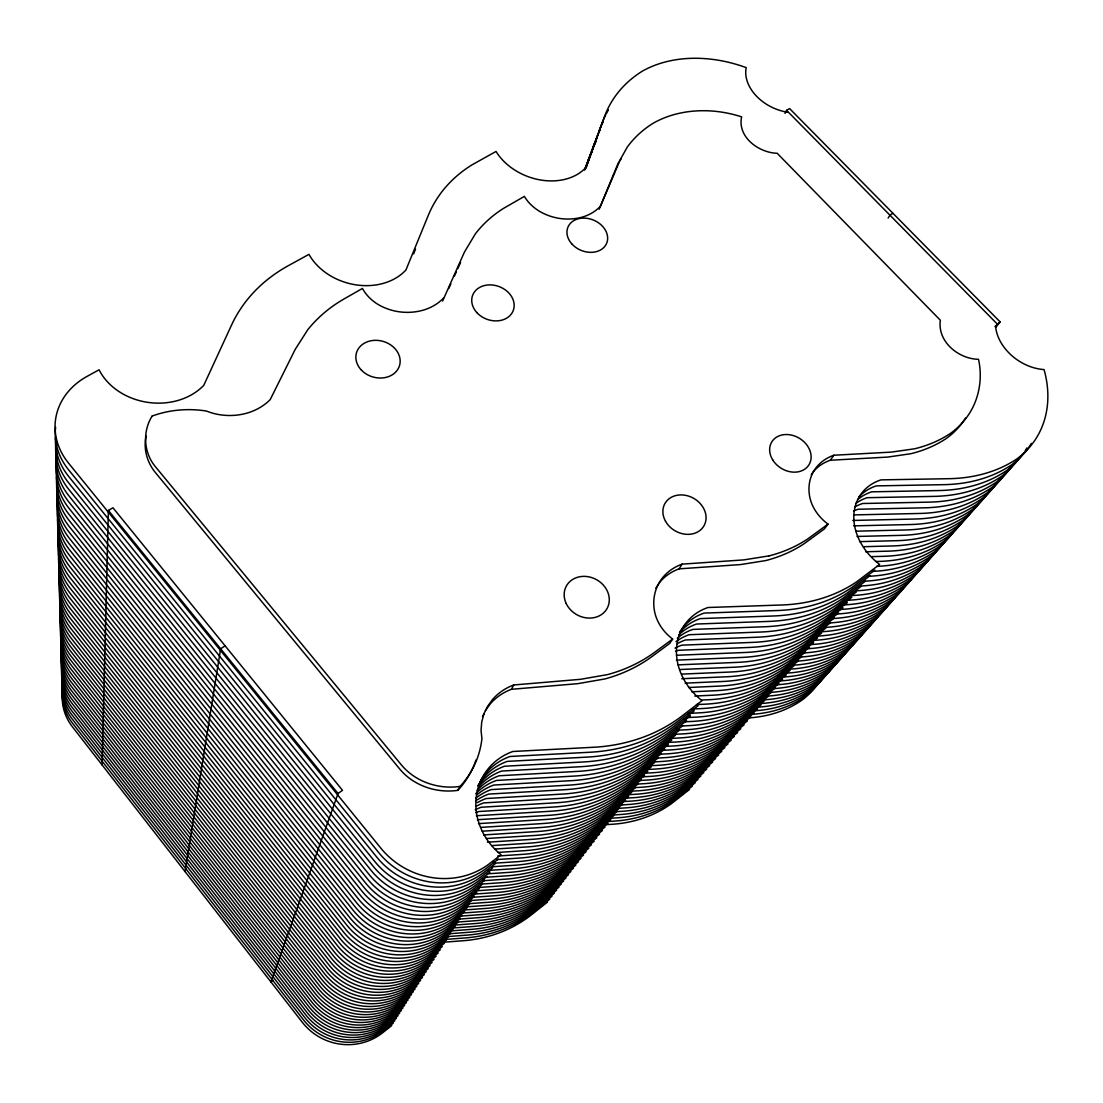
<?xml version="1.0" encoding="UTF-8"?>
<svg xmlns="http://www.w3.org/2000/svg" width="1103" height="1103" viewBox="0 0 1103 1103"><rect width="100%" height="100%" fill="white"/><g stroke="black" fill="none" stroke-linecap="round" stroke-linejoin="round"><path stroke-width="1.5" d="M102.11 764.958L108.384 510.441L112.933 507.766L342.509 790.327L338.042 793.512L270.897 981.877L273.13 980.209M185.097 871.618L220.628 648.785L225.136 645.862M146.147 436.043C143.211 448.797 147.113 462.474 155.344 472.484L399.727 769.025C413.597 785.791 436.54 793.457 457.842 790.341A98.153 89.991 20.1 0 0 474.414 764.214M483.927 713.917L481.735 721.955L481.046 730.255L481.914 738.555A98.691 90.377 20.2 0 1 459.965 786.48M442.62 301.009L464.473 251.994L475.31 233.933A153.469 122.364 23.9 0 1 503.478 208.412L524.38 196.375A39.225 30.236 21.3 0 0 539.312 211.183C552.341 218.959 568.569 221.22 583.156 216.85A51.731 39.763 21.3 0 0 600.335 206.275L617.942 163.713L627.29 147.057A146.354 111.196 26.6 0 1 652.507 123.646A116.587 88.378 25.8 0 1 672.43 115.057C694.959 108.452 719.377 109.638 741.602 116.863C737.245 137.103 758.809 152.779 777.188 153.276L940.349 320.242C937.192 341.53 958.521 359.04 978.513 359.302C983.076 379.763 978.664 402.181 965.635 418.768A119.979 92.445 31.2 0 1 950.193 433.576A149.388 114.809 30.4 0 1 914.608 448.783L891.334 452.12L833.854 455.236A54.957 44.037 34.3 0 0 816.634 466.996C807.548 478.013 806.762 494.075 813.09 506.608A41.556 33.366 34 0 0 828.036 524.104L824.424 528.875L804.294 543.6A155.744 126.431 28.7 0 1 765.62 560.6L740.623 564.571L679.103 568.858A57.37 48.753 33.6 0 0 660.145 581.846L655.83 588.051M584.687 170.096L590.408 154.213A148.491 112.754 25.9 0 1 595.937 141.97M585.514 168.373L595.882 139.612A150.091 113.361 25.9 0 1 600.184 129.685M585.845 168.07L601.466 124.68A151.731 113.981 25.9 0 1 605.795 114.698M599.163 209.239L600.335 206.275M413.597 253.883L415.514 249.209M599.935 207.488L619.004 162.61M448.728 288.572L450.824 283.967M454.312 276.301L456.408 271.71M457.8 268.636L460.585 262.5M482.521 716.633L487.567 706.347L492.545 699.495A60.679 54.654 31.3 0 1 513.695 684.977L580.468 679.324L607.67 674.581A164.526 140.632 25.3 0 0 655.54 651.652L672.637 639.037A43.61 37.075 33 0 1 657.402 620.258C651.018 606.264 653.045 588.961 663.055 577.172A57.659 48.918 33.5 0 1 682.095 564.143L743.905 559.883L768.998 555.884M785.019 113.416L786.563 110.341L789.583 108.563L1000.076 321.855L995.885 327.274M152.104 416.148C142.246 431.7 143.68 453.085 155.716 467.079L401.451 764.986C415.417 781.82 438.47 789.541 459.896 786.425L457.842 790.341M485.43 710.608L490.366 703.783A60.348 54.433 31.3 0 1 511.434 689.306L513.695 684.977M619.693 161.19L621.334 158.446M888.122 218.104L889.942 215.182L892.906 213.265M679.103 568.858L682.095 564.143M811.243 474.8L813.132 471.974A54.695 43.899 34.3 0 1 830.283 460.241L833.854 455.236M672.637 639.037L669.631 643.476L652.631 656.078A163.685 140.15 25.3 0 1 604.954 678.924L577.875 683.653L511.434 689.306M965.566 418.092L961.568 423.8A119.427 92.211 31.2 0 1 946.167 438.567A148.698 114.533 30.4 0 1 910.706 453.747L887.529 457.097L830.283 460.241M995.071 326.64L1000.076 321.855M391.717 1025.583L382.906 1032.573A57.094 56.06 33.7 0 1 302.319 1022.288L72.371 726.739A55.674 50.242 -0.4 0 1 62.347 695.441M402.967 1007.99L393.868 1015.187A59.162 57.783 31.8 0 1 310.384 1004.406L71.971 699.274A57.604 51.62 0.6 0 1 62.154 662.007M401.313 1010.582L392.254 1017.752A58.859 57.535 32.1 0 1 309.198 1007.039L72.026 703.314A57.315 51.414 0.5 0 1 62.264 666.198M561.289 884.11L545.406 896.67A136.524 126.266 28.5 0 1 475.131 923.556L453.099 925.196M399.672 1013.147L390.655 1020.289A58.556 57.287 32.3 0 1 308.027 1009.645L72.095 707.326A57.039 51.221 0.3 0 1 62.126 672.017M558.945 887.17L543.117 899.69A135.862 125.783 28.6 0 1 473.159 926.479L451.237 928.119M398.045 1015.684L389.069 1022.798A58.252 57.039 32.5 0 1 306.855 1012.223L72.15 711.283A56.763 51.014 0.2 0 1 62.237 676.125M556.615 890.204L540.856 902.681A135.2 125.315 28.6 0 1 471.215 929.374L451.086 930.891M396.432 1018.193L387.511 1025.28A57.963 56.791 32.8 0 1 305.71 1014.774L72.205 715.199A56.487 50.821 0 0 1 62.03 683.515M554.299 893.209L538.622 905.646A134.552 124.832 28.6 0 1 469.285 932.242L448.687 933.814M394.846 1020.689L385.953 1027.734A57.659 56.543 33.1 0 1 304.566 1017.311L72.26 719.087A56.212 50.628 -0.1 0 1 62.14 687.527M552.024 896.188L536.403 908.569A133.904 124.363 28.7 0 1 467.382 935.082L446.88 936.654M393.275 1023.143L384.423 1030.161A57.37 56.294 33.4 0 1 303.435 1019.806L72.315 722.934A55.95 50.435 -0.3 0 1 62.237 691.498M549.763 899.138L534.197 911.478A133.27 123.908 28.7 0 1 465.494 937.908L445.088 939.466M547.515 902.047L532.032 914.346A132.636 123.439 28.7 0 1 463.632 940.694L443.323 942.252M415.086 989.06L405.67 996.492A61.396 59.617 30.6 0 1 319.07 985.158L71.543 669.811A59.672 53.068 1.6 0 1 61.023 633.867M413.294 991.859L403.932 999.249A61.065 59.341 30.8 0 1 317.788 987.998L71.598 674.154A59.369 52.861 1.5 0 1 61.148 638.347M578.427 861.76L562.047 874.679A141.377 129.713 28.3 0 1 489.456 902.199L468.968 903.674M411.529 994.616L402.209 1001.979A60.734 59.079 30.9 0 1 316.52 990.811L71.667 678.455A59.066 52.654 1.3 0 1 61.023 645.558M575.904 865.055L559.593 877.919A140.66 129.216 28.3 0 1 487.347 905.342L465.259 906.942M409.778 997.346L400.513 1004.681A60.417 58.817 31.1 0 1 315.265 993.582L71.723 682.702A58.776 52.448 1.2 0 1 61.148 649.957M573.408 868.309L557.167 881.118A139.957 128.706 28.4 0 1 485.251 908.458L463.274 910.058M408.055 1000.049L398.817 1007.342A60.1 58.556 31.3 0 1 314.024 996.34L71.792 686.907A58.473 52.241 1 0 1 61.258 654.3M570.927 871.535L554.768 884.303A139.254 128.21 28.4 0 1 483.183 911.533L461.316 913.146M406.345 1002.724L397.149 1009.99A59.783 58.294 31.5 0 1 312.797 999.056L71.847 691.071A58.183 52.034 0.9 0 1 61.933 653.486M568.486 874.72L552.396 887.432A138.564 127.727 28.4 0 1 481.142 914.594L459.386 916.193M404.649 1005.371L395.508 1012.609A59.465 58.045 31.6 0 1 311.584 1001.745L71.916 695.193A57.894 51.827 0.8 0 1 62.361 656.092M566.06 877.878L550.039 890.548A137.875 127.231 28.5 0 1 479.116 917.599L458.586 919.13M563.661 881.007L547.708 893.623A137.199 126.748 28.5 0 1 477.116 920.591L456.683 922.108M426.227 971.66L416.534 979.285A63.45 61.272 29.9 0 1 327.053 967.455L71.144 642.801A61.575 54.378 2.4 0 1 60.058 608.759M424.31 974.638L414.673 982.235A63.092 60.982 30 0 1 325.688 970.488L71.212 647.42A61.244 54.157 2.3 0 1 60.182 613.53M594.117 841.299L577.31 854.522A145.817 132.815 28.1 0 1 502.596 882.607L480.301 884.165M422.421 977.589L412.825 985.144A62.747 60.706 30.1 0 1 324.337 973.494L71.281 651.997A60.927 53.937 2.1 0 1 61.23 611.214M588.781 848.262L572.112 861.374A144.3 131.767 28.2 0 1 498.129 889.28L476.055 890.838M418.713 983.393L409.213 990.88A62.071 60.155 30.4 0 1 321.676 979.395L71.405 661A60.293 53.495 1.9 0 1 61.203 621.94M586.148 851.695L569.562 864.752A143.555 131.243 28.2 0 1 495.923 892.561L472.277 894.243M416.893 986.247L407.434 993.693A61.727 59.879 30.5 0 1 320.366 982.29L71.474 665.426A59.989 53.289 1.7 0 1 61.092 627.924M583.542 855.087L567.025 868.102A142.825 130.733 28.2 0 1 493.744 895.801L471.905 897.359M580.978 858.437L564.529 871.398A142.094 130.223 28.3 0 1 491.593 899.014L470.995 900.503M436.099 956.246L426.144 964.036A65.27 62.719 29.4 0 1 334.14 951.751L70.785 618.907A63.257 55.508 3.1 0 1 60.086 578.303M610.841 819.501L593.566 833.027A150.546 136.041 28 0 1 516.631 861.719L493.055 863.291M434.072 959.403L424.186 967.152A64.898 62.416 29.5 0 1 332.692 954.964L70.868 623.788A62.912 55.274 2.9 0 1 59.976 584.811M607.974 823.224L590.781 836.708A149.732 135.49 28 0 1 514.232 865.29L491.91 866.793M432.073 962.519L422.228 970.24A64.525 62.126 29.6 0 1 331.258 958.135L70.937 628.613A62.568 55.053 2.8 0 1 59.92 591.249M605.147 826.919L588.037 840.348A148.933 134.952 28 0 1 511.847 868.833L487.94 870.46M430.101 965.594L420.312 973.287A64.167 61.837 29.7 0 1 329.838 961.278L71.006 633.398A62.237 54.819 2.7 0 1 60.045 596.185M599.577 834.185L582.618 847.504A147.361 133.877 28.1 0 1 507.173 875.796L485.21 877.312M596.833 837.77L579.944 851.033A146.575 133.339 28.1 0 1 504.871 879.229L483.031 880.732M689.54 789.458L670.969 804.004A127.079 112.616 32.5 0 1 612.027 824.286L603.644 824.81M448.714 936.516L438.456 944.54A67.6 64.539 28.9 0 1 343.212 931.649L70.344 588.437A65.394 56.915 3.8 0 1 58.831 549.708M446.55 939.908L436.347 947.877A67.2 64.236 29 0 1 341.654 935.096L70.413 593.662A65.036 56.667 3.7 0 1 58.969 555.112M625.635 800.199L607.96 814A154.723 138.84 27.8 0 1 529.054 843.202L491.91 845.601M444.412 943.244L434.251 951.186A66.8 63.919 29 0 1 340.11 938.515L70.495 598.832A64.663 56.432 3.6 0 1 58.845 563.399M442.289 946.553L432.197 954.453A66.414 63.616 29.1 0 1 338.593 941.879L70.564 603.934A64.305 56.198 3.4 0 1 58.997 568.665M619.624 808.044L602.114 821.749A153.014 137.71 27.9 0 1 523.994 850.73L498.335 852.412M613.737 815.724L596.378 829.304A151.359 136.593 27.9 0 1 519.058 858.093L497.053 859.554M709.656 765.634L690.588 780.524A131.257 115.277 32.2 0 1 629.91 801.192L623.181 801.591M706.706 769.136L687.707 783.971A130.65 114.891 32.2 0 1 627.276 804.583L620.589 804.997M703.769 772.61L684.853 787.39A130.044 114.505 32.3 0 1 624.684 807.947L617.818 808.361M700.874 776.043L682.026 790.782A129.437 114.133 32.3 0 1 622.106 811.284L615.267 811.698M697.992 779.449L679.227 794.132A128.844 113.747 32.4 0 1 619.541 814.579L612.744 814.993M695.152 782.813L676.442 797.455A128.251 113.361 32.4 0 1 617.018 817.847L610.249 818.261M692.326 786.149L673.699 800.75A127.658 112.989 32.5 0 1 614.509 821.087L607.781 821.501M459.951 918.964L449.404 927.182A69.668 66.139 28.5 0 1 351.278 913.753L69.944 561.399A67.297 58.128 4.4 0 1 57.825 524.835M457.648 922.563L447.156 930.739A69.241 65.822 28.6 0 1 349.623 917.42L70.027 566.942A66.911 57.88 4.3 0 1 57.976 530.529M455.374 926.12L444.95 934.241A68.827 65.491 28.7 0 1 347.996 921.046L70.109 572.402A66.525 57.646 4.2 0 1 58.845 530.143M638.086 783.971L620.079 797.993A158.239 141.156 27.8 0 1 539.519 827.608L482.204 831.193M453.126 929.622L442.758 937.715A68.414 65.174 28.7 0 1 346.383 924.631L70.192 577.82A66.152 57.397 4.1 0 1 58.997 535.741M634.928 788.093L616.991 802.074A157.343 140.577 27.8 0 1 536.858 831.565L483.652 834.93M450.906 933.097L440.593 941.149A68 64.856 28.8 0 1 344.784 928.161L70.261 583.156A65.766 57.149 3.9 0 1 58.886 542.759M631.798 792.175L613.957 806.1A156.461 139.984 27.8 0 1 534.224 835.495L486.437 838.528M628.696 796.214L610.938 810.071A155.578 139.419 27.8 0 1 531.632 839.369L487.498 842.196M731.165 740.182L711.573 755.417A135.724 118.062 31.9 0 1 649.047 776.471L642.291 776.857M728.008 743.918L708.498 759.098A135.076 117.649 31.9 0 1 646.234 780.111L637.837 780.593M724.864 747.627L705.437 762.766A134.414 117.249 32 0 1 643.449 783.709L636.569 784.109M721.762 751.308L702.404 766.378A133.78 116.849 32 0 1 640.678 787.28L633.839 787.68M718.701 754.935L699.412 769.963A133.132 116.463 32.1 0 1 637.948 790.81L631.137 791.209M715.654 758.533L696.448 773.52A132.512 116.063 32.1 0 1 635.245 794.298L628.462 794.698M712.648 762.104L693.511 777.036A131.877 115.677 32.2 0 1 632.57 797.759L624.119 798.269M469.451 904.129L458.669 912.498A71.419 67.476 28.3 0 1 358.117 898.628L69.613 538.609A68.91 59.148 4.9 0 1 57.701 496.695M462.281 915.325L451.678 923.569A70.096 66.47 28.5 0 1 352.96 910.044L69.861 555.802A67.697 58.39 4.5 0 1 57.673 519.058M750.812 716.922L730.751 732.461A139.805 120.53 31.7 0 1 666.543 753.873L659.787 754.231M747.448 720.893L727.484 736.39A139.102 120.103 31.7 0 1 663.551 757.733L655.154 758.188M744.125 724.823L724.23 740.265A138.413 119.689 31.7 0 1 660.587 761.553L651.997 762.035M740.844 728.725L721.017 744.111A137.737 119.276 31.8 0 1 657.664 765.344L649.102 765.813M737.576 732.585L717.846 747.917A137.062 118.876 31.8 0 1 654.755 769.094L646.248 769.563M734.364 736.404L714.689 751.681A136.386 118.462 31.9 0 1 651.887 772.803L643.407 773.286M482.011 884.496L470.926 893.072A73.736 69.213 28.1 0 1 367.161 878.581L69.172 508.511A71.019 60.444 5.5 0 1 56.68 467.176M479.433 888.535L468.403 897.056A73.253 68.869 28.1 0 1 365.3 882.69L69.255 514.674A70.592 60.182 5.3 0 1 56.556 476.703M671.879 739.934L652.962 754.549A167.766 147.25 27.5 0 1 567.976 785.198L491.207 789.596A61.506 56.901 35.9 0 0 475.558 798.379M768.115 696.434L747.655 712.248A143.39 122.64 31.5 0 1 681.985 733.936L675.243 734.281M764.586 700.612L744.208 716.371A142.659 122.212 31.5 0 1 678.828 738.004L670.445 738.445M761.084 704.748L740.789 720.452A141.942 121.785 31.6 0 1 675.712 742.029L667.136 742.484M757.623 708.843L737.411 724.506A141.225 121.371 31.6 0 1 672.623 746.014L664.089 746.469M754.204 712.91L734.06 728.504A140.508 120.944 31.6 0 1 669.562 749.971L662.779 750.33M492.669 867.854L481.322 876.595A75.693 70.675 27.9 0 1 374.827 861.567L68.8 483.045A72.812 61.52 5.9 0 1 55.619 445.764M487.264 876.292L476.055 884.937A74.701 69.944 28 0 1 370.939 870.184L68.979 495.936A71.916 60.982 5.7 0 1 56.556 452.616M682.826 725.65L663.634 740.458A170.855 149.153 27.5 0 1 577.214 771.424L499.066 775.767A62.706 57.77 35.5 0 0 477.13 790.313M675.477 735.232L656.478 749.902A168.773 147.885 27.5 0 1 571.023 780.676L493.799 785.046A61.892 57.191 35.8 0 0 476.799 794.918M786.342 674.857L765.454 690.933A147.182 124.832 31.3 0 1 698.254 712.91L688.148 713.407M782.62 679.255L761.828 695.29A146.409 124.391 31.3 0 1 694.931 717.212L686.328 717.626M778.939 683.626L758.23 699.592A145.637 123.95 31.4 0 1 691.636 721.459L684.798 721.789M775.285 687.941L754.659 703.852A144.879 123.508 31.4 0 1 688.382 725.664L681.571 725.995M771.686 692.201L751.143 708.071A144.135 123.081 31.4 0 1 685.17 729.814L678.386 730.158M498.211 859.182L486.726 868.02A76.714 71.419 27.8 0 1 378.825 852.716L68.607 469.823A73.749 62.071 6.1 0 1 55.633 427.275M698.075 705.755L678.483 720.81A175.143 151.773 27.4 0 1 590.105 752.232L510.027 756.479A64.374 58.969 35.1 0 0 479.777 782.248M801.633 656.74L780.414 673.051A150.353 126.611 31.2 0 1 711.918 695.248L694.738 696.048M797.745 661.345L776.609 677.587A149.539 126.156 31.2 0 1 708.443 699.743L701.618 700.06M793.912 665.895L772.858 682.095A148.74 125.714 31.2 0 1 705.01 704.183L696.503 704.583M790.106 670.39L769.136 686.535A147.954 125.273 31.3 0 1 701.618 708.567L691.457 709.05M825.871 628.048L804.101 644.703A155.371 129.368 31 0 1 733.605 667.246L679.655 669.535M821.721 632.957L800.047 649.557A154.517 128.899 31 0 1 729.896 672.044L681.751 674.112M813.559 642.635L792.051 659.111A152.821 127.976 31.1 0 1 722.575 681.489L685.156 683.143M809.533 647.392L788.135 663.813A151.993 127.521 31.1 0 1 718.991 686.121L688.52 687.5M838.611 612.965L816.565 629.785A158.019 130.774 30.9 0 1 745.021 652.493L676.497 655.279M830.076 623.071L808.209 639.781A156.24 129.823 30.9 0 1 737.369 662.379L678.042 664.861M860.85 586.631L838.321 603.755A162.624 133.16 30.7 0 1 764.958 626.738L692.781 629.413A59.59 51.179 36.2 0 0 677.325 638.21M856.3 592.021L833.868 609.077A161.672 132.677 30.7 0 1 760.877 632.019L689.085 634.721A59.231 50.972 36.3 0 0 676.001 641.656M874.831 570.072L851.999 587.375A165.519 134.621 30.6 0 1 777.518 610.524L704.114 613.089A60.72 51.855 36 0 0 679.738 632.033M870.115 575.656L847.38 592.904A164.54 134.139 30.6 0 1 773.286 615.998L700.281 618.604A60.334 51.634 36.1 0 0 679.503 632.708M865.455 581.184L842.816 598.364A163.575 133.642 30.7 0 1 769.094 621.403L696.503 624.036A59.962 51.4 36.1 0 0 678.814 634.859M828.036 524.104L807.823 538.871A156.488 126.804 28.7 0 1 769.012 555.898M478.164 887.515L500.348 885.971A145.058 132.291 28.2 0 0 574.691 857.969L591.429 844.801A50.297 45.237 38.8 0 1 589.209 842.926M487.416 873.838L509.503 872.335A148.133 134.414 28 0 0 585.307 843.947L602.348 830.573A51.372 45.954 38.4 0 1 600.06 828.656M494.613 849.062L526.517 846.98A153.868 138.275 27.9 0 0 605.023 817.902L622.616 804.142A53.344 47.264 37.8 0 1 620.244 802.157M497.687 856.011L521.512 854.439A152.186 137.144 27.9 0 0 599.232 825.54L616.66 811.905A52.765 46.891 37.9 0 1 614.316 809.947M478.454 823.624L544.937 819.529A160.045 142.342 27.7 0 0 626.352 789.72L644.538 775.574A55.495 48.656 37.1 0 1 642.056 773.506M481.184 827.374L542.221 823.583A159.135 141.749 27.7 0 0 623.195 793.884L641.298 779.793A55.178 48.449 37.2 0 1 638.83 777.753M476.358 815.751L550.494 811.256A161.907 143.542 27.7 0 0 632.764 781.241L651.128 766.971A56.129 49.056 37 0 1 648.619 764.889M477.406 819.708L547.695 815.42A160.983 142.935 27.7 0 0 629.537 785.501L647.806 771.3A55.812 48.849 37.1 0 1 645.324 769.232M691.871 691.788L715.433 690.712A151.166 127.066 31.1 0 0 784.247 668.459L805.562 652.094A52.475 43.389 37 0 1 803.205 650.177M681.751 678.731L726.215 676.787A153.662 128.431 31 0 0 796.021 654.355L817.613 637.824A53.344 43.858 36.8 0 1 815.2 635.879M676.415 660.132L741.175 657.471A157.122 130.292 30.9 0 0 812.36 634.818L834.323 618.052A54.543 44.478 36.6 0 1 831.855 616.067M871.673 556.643L883.668 556.312A146.327 115.498 32.4 0 0 947.711 536.706A116.463 92.128 33.4 0 0 963.002 521.319M875.961 561.496L879.381 561.399A145.568 115.153 32.5 0 0 943.134 541.835A115.856 91.839 33.4 0 0 959.279 525.262M863.732 546.702L892.396 545.944A147.885 116.201 32.4 0 0 956.99 526.283A117.704 92.693 33.3 0 0 975.024 506.98M865.607 551.762L888.012 551.155A147.099 115.856 32.4 0 0 952.33 531.522A117.083 92.404 33.3 0 0 968.572 514.839M857.045 536.458L901.303 535.355A149.47 116.904 32.3 0 0 966.476 515.625A118.972 93.259 33.2 0 0 982.897 498.79M859.568 541.642L896.822 540.677A148.671 116.56 32.3 0 0 961.706 520.974A118.338 92.969 33.2 0 0 978.071 504.195M852.771 520.451L915.049 519.017A151.911 117.966 32.2 0 0 981.105 499.204A120.93 94.113 33.1 0 0 999.428 479.598M853.694 525.869L910.416 524.532A151.083 117.607 32.2 0 0 976.183 504.733A120.268 93.824 33.1 0 0 992.7 487.788M856.231 531.177L905.839 529.964A150.27 117.263 32.3 0 0 971.302 510.206A119.62 93.548 33.2 0 0 989.501 490.738M853.75 514.908L919.737 513.46A152.738 118.324 32.2 0 0 986.096 493.606A121.592 94.403 33 0 0 1002.724 476.565M786.563 110.341L997.167 323.924M108.384 510.441L338.042 793.512M475.931 760.05A98.153 89.991 20.1 0 1 474.952 762.835M152.076 416.079A96.402 82.753 8.2 0 1 206.44 411.047C219.98 416.479 235.311 416.948 249.181 412.453A57.839 47.898 10.6 0 0 270.221 399.576L295.218 349.361L307.806 329.687A161.686 135.035 19.4 0 1 344.729 298.555L362.46 288.448A41.335 33.2 17.1 0 0 377.736 304.235C391.634 312.632 409.048 314.589 424.517 309.764A54.502 43.637 17 0 0 443.489 298.127M787.501 112.203A41.238 29.822 25.7 0 1 746.207 67.628A120.379 89.95 25.1 0 0 642.277 71.199A152.559 114.285 25.9 0 0 604.306 117.097L586.313 167.063A53.689 40.811 20.6 0 1 496.033 151.456L472.029 164.843A161.107 127.341 22.7 0 0 428.322 215.292L405.932 269.987A57.025 45.333 15.7 0 1 308.95 254.352L288.283 265.713A171.213 142.315 17.2 0 0 231.52 325.109L203.779 385.319A61.189 50.338 8.1 0 1 99.077 369.781L87.068 376.385A74.218 62.347 6.2 0 0 68.496 463.081L380.866 848.193A77.238 71.805 27.7 0 0 489.498 863.635L501.052 854.77A64.801 59.272 35 0 1 512.854 751.488L593.428 747.269A176.259 152.435 27.4 0 0 682.33 715.75L702.018 700.626A61.106 52.075 35.9 0 1 707.988 607.505L781.806 604.982A166.498 135.117 30.6 0 0 856.673 581.791L879.615 564.419A57.811 46.105 36 0 1 880.952 479.874L948.994 478.688A157.922 120.475 32 0 0 1017.2 458.683A125.742 96.14 32.8 0 0 1044.058 369.574A43.513 32.194 33.9 0 1 995.554 325.868M858.837 497.067A57.466 45.94 36 0 1 876.292 485.885L943.975 484.658A157.04 120.117 32 0 0 1011.865 464.68A125.025 95.851 32.9 0 0 1031.388 443.337M606.429 113.499A151.731 113.981 25.9 0 1 608.415 109.955M857.665 499.659A57.135 45.775 36.1 0 1 871.673 491.828L939.011 490.545A156.157 119.758 32 0 0 1006.584 470.595A124.322 95.561 32.9 0 0 1023.446 453.333M492.986 861.484A63.946 58.666 35.2 0 0 495.426 863.552L484.01 872.335A76.204 71.047 27.8 0 1 376.812 857.169L68.703 476.482A73.281 61.796 6 0 1 55.508 437.381M477.971 785.57A63.946 58.666 35.2 0 1 507.228 761.387L586.824 757.127A174.053 151.111 27.4 0 0 674.705 725.815L694.201 710.828A60.334 51.634 36.1 0 1 691.871 708.926M1026.865 447.956A124.322 95.561 32.9 0 1 1025.211 450.686M598.667 132.181A150.904 113.664 25.9 0 1 602.969 122.226M855.638 503.547A56.791 45.609 36.2 0 1 867.123 497.701L934.117 496.378A155.289 119.4 32.1 0 0 1001.372 476.441A123.633 95.272 32.9 0 0 1018.179 459.234M478.095 786.094A63.533 58.362 35.3 0 1 504.471 766.24L583.584 761.952A172.964 150.463 27.4 0 0 670.969 730.751L690.354 715.833A59.962 51.4 36.1 0 1 688.051 713.944M855.183 506.76A56.46 45.444 36.2 0 1 862.615 503.506L929.264 502.127A154.42 119.041 32.1 0 0 996.23 482.232A122.943 94.982 33 0 0 1014.732 462.447M487.554 870.06A63.105 58.073 35.4 0 0 489.953 872.101L478.674 880.801A75.197 70.302 27.9 0 1 372.869 865.91L68.896 489.525A72.357 61.258 5.8 0 1 56.653 444.399M478.578 786.88A63.105 58.073 35.4 0 1 501.755 771.038L580.385 766.723A171.903 149.801 27.5 0 0 667.274 735.632L686.562 720.769A59.59 51.179 36.2 0 1 684.274 718.894M593.124 146.947A149.291 113.057 25.9 0 1 597.412 137.048M853.612 511.034A56.129 45.278 36.3 0 1 858.162 509.241L924.479 507.821A153.579 118.683 32.1 0 0 991.128 487.953A122.268 94.693 33 0 0 1006.887 472.125M1010.403 466.886A122.268 94.693 33 0 1 1008.707 469.547M482.259 878.415A62.292 57.48 35.7 0 0 484.617 880.415L473.463 889.032A74.218 69.572 28 0 1 369.036 874.417L69.075 502.265A71.461 60.72 5.6 0 1 56.722 459.138M475.724 793.719A62.292 57.48 35.7 0 1 496.419 780.441L574.098 776.085A169.807 148.519 27.5 0 0 660.035 745.214L679.131 730.462A58.873 50.752 36.4 0 1 676.497 728.297M677.325 643.656A58.873 50.752 36.4 0 1 685.446 639.974L756.851 637.231A160.748 132.195 30.8 0 0 829.456 614.343L851.806 597.343A55.812 45.126 36.3 0 1 849.269 595.33M587.72 161.396A147.705 112.451 25.9 0 1 591.98 151.552M585.059 168.511A146.933 112.134 25.9 0 1 589.305 158.68M844.843 600.597A55.495 44.961 36.4 0 0 847.352 602.61L825.113 619.555A159.825 131.712 30.8 0 1 752.853 642.373L681.847 645.158A58.514 50.531 36.4 0 0 675.05 648.109M840.458 605.809A55.178 44.796 36.5 0 0 842.954 607.822L820.811 624.698A158.915 131.243 30.8 0 1 748.909 647.461L678.29 650.287A58.156 50.311 36.5 0 0 675.519 651.335M474.566 890.535A61.12 56.625 36.1 0 0 476.882 892.506L465.921 900.999A72.784 68.51 28.2 0 1 363.466 886.757L69.351 520.768A70.165 59.92 5.2 0 1 56.722 482.976M475.683 800.888A61.12 56.625 36.1 0 1 488.657 794.091L564.97 789.679A166.76 146.616 27.6 0 0 649.488 759.126L668.308 744.566A57.811 50.104 36.6 0 1 665.729 742.429M472.07 894.478A60.734 56.336 36.2 0 0 474.373 896.436L463.467 904.874A72.329 68.165 28.2 0 1 361.66 890.755L69.434 526.779A69.737 59.659 5.1 0 1 56.887 489.167M477.309 802.667A60.734 56.336 36.2 0 1 486.133 798.531L562.006 794.105A165.767 145.996 27.6 0 0 646.068 763.662L664.792 749.158A57.466 49.897 36.7 0 1 662.227 747.034M469.602 898.366A60.348 56.06 36.3 0 0 471.891 900.31L461.054 908.72A71.86 67.821 28.3 0 1 359.868 894.712L69.53 532.735A69.324 59.397 5 0 1 57.797 489.07M476.262 806.238A60.348 56.06 36.3 0 1 483.638 802.915L559.069 798.462A164.788 145.375 27.6 0 0 642.677 768.129L661.317 753.694A57.135 49.676 36.7 0 1 658.767 751.584M655.334 756.065A56.791 49.47 36.8 0 0 657.884 758.175L639.34 772.555A163.809 144.755 27.6 0 1 556.174 802.777L481.184 807.244A59.976 55.784 36.5 0 0 475.269 809.809M464.763 905.99A59.603 55.508 36.6 0 0 467.024 907.921L456.311 916.235A70.964 67.145 28.4 0 1 356.366 902.475L69.696 544.399A68.496 58.886 4.8 0 1 57.852 502.692M475.779 812.718A59.603 55.508 36.6 0 1 478.757 811.518L553.32 807.038A162.858 144.148 27.6 0 0 636.031 776.926L654.479 762.6A56.46 49.263 36.9 0 1 651.956 760.505M462.033 909.396A59.245 55.247 36.8 0 0 464.639 911.643L453.981 919.93A70.537 66.8 28.4 0 1 354.656 906.28L69.779 550.135A68.096 58.638 4.7 0 1 57.797 510.151M966.435 516.232A116.463 92.128 33.4 0 1 963.898 520.078M952.882 532.846A115.25 91.563 33.4 0 1 938.612 546.909A144.81 114.809 32.5 0 1 876.761 566.39M956.411 527.854A115.25 91.563 33.4 0 1 954.702 530.391M951.875 532.942A114.657 91.273 33.5 0 1 934.144 551.941A144.066 114.464 32.6 0 1 872.556 571.382M945.698 540.484A114.064 90.997 33.5 0 1 929.719 556.905A143.321 114.119 32.6 0 1 868.392 576.317M941.259 545.461A113.471 90.722 33.5 0 1 925.334 561.827A142.59 113.774 32.6 0 1 864.269 581.198M936.874 550.369A112.892 90.446 33.6 0 1 920.991 566.694A141.873 113.43 32.7 0 1 860.202 586.038M934.213 552.755A112.327 90.17 33.6 0 1 916.703 571.519A141.156 113.085 32.7 0 1 856.162 590.808M929.912 557.58A111.761 89.894 33.7 0 1 912.457 576.29A140.439 112.74 32.7 0 1 850.592 595.606M923.969 564.833A111.196 89.619 33.7 0 1 908.252 581.005A139.736 112.409 32.8 0 1 846.649 600.294M922.218 565.839A110.645 89.343 33.7 0 1 904.088 585.679A139.047 112.065 32.8 0 1 842.747 604.927M437.767 947.711A55.508 52.406 38.6 0 0 440.207 949.821L430.156 957.694A66.028 63.312 29.2 0 1 337.091 945.202L70.647 608.98A63.946 55.963 3.3 0 1 59.383 570.94M915.587 574.236A110.093 89.067 33.8 0 1 899.965 590.312A138.358 111.72 32.8 0 1 838.873 609.518M918.813 569.258A110.093 89.067 33.8 0 1 916.428 573.022M435.713 950.951A55.191 52.172 38.8 0 0 438.139 953.047L428.143 960.878A65.642 63.009 29.3 0 1 335.615 948.497L70.716 613.971A63.602 55.729 3.2 0 1 59.948 573.188M911.45 578.868A109.542 88.805 33.8 0 1 895.884 594.889A137.668 111.389 32.9 0 1 835.054 614.068M906.501 584.645A109.004 88.53 33.9 0 1 891.844 599.425A137.006 111.058 32.9 0 1 832.82 618.507M909.024 581.019A109.004 88.53 33.9 0 1 907.355 583.446M903.316 587.996A108.466 88.254 33.9 0 1 887.846 603.906A136.331 110.727 32.9 0 1 829.056 622.947M899.303 592.49A107.942 87.992 33.9 0 1 883.889 608.36A135.669 110.383 33 0 1 823.803 627.428M896.973 594.517A107.418 87.73 34 0 1 879.96 612.758A135.007 110.052 33 0 1 821.666 631.729M425.799 966.6A53.661 50.972 39.8 0 0 428.157 968.655L418.409 976.307A63.809 61.547 29.8 0 1 328.446 964.38L71.075 638.127A61.906 54.599 2.5 0 1 59.92 603.934M893.044 598.943A106.894 87.454 34 0 1 876.085 617.115A134.359 109.721 33 0 1 816.496 636.114M887.501 605.712A106.384 87.192 34.1 0 1 872.239 621.43A133.725 109.404 33.1 0 1 812.897 640.388M883.641 610.042A105.874 86.93 34.1 0 1 868.433 625.704A133.091 109.073 33.1 0 1 809.326 644.635M878.098 616.632A105.364 86.668 34.1 0 1 864.655 629.937A132.457 108.742 33.2 0 1 807.506 648.743M881.449 611.931A105.364 86.668 34.1 0 1 879.822 614.316M418.258 978.513A52.503 50.062 40.7 0 0 420.56 980.512L411.005 988.026A62.402 60.431 30.2 0 1 323 976.458L71.337 656.519A60.61 53.716 2 0 1 61.079 617.294M876.044 618.562A104.868 86.406 34.2 0 1 860.919 634.142A131.822 108.425 33.2 0 1 804.004 652.907M871.453 623.926A104.371 86.144 34.2 0 1 857.224 638.292A131.216 108.094 33.2 0 1 798.834 657.098M874.679 619.183A104.371 86.144 34.2 0 1 872.294 622.768M870.198 624.56A103.889 85.882 34.3 0 1 853.557 642.401A130.595 107.777 33.3 0 1 797.097 661.097M864.904 631.04A103.406 85.62 34.3 0 1 849.93 646.482A129.989 107.446 33.3 0 1 792.009 665.206M860.423 636.279A102.924 85.372 34.3 0 1 846.332 650.522A129.382 107.129 33.3 0 1 788.645 669.204M863.635 631.592A102.924 85.372 34.3 0 1 861.264 635.135M859.251 636.845A102.441 85.11 34.4 0 1 842.775 654.52A128.789 106.812 33.4 0 1 785.308 673.175M855.666 640.857A101.972 84.848 34.4 0 1 839.245 658.477A128.196 106.495 33.4 0 1 781.999 677.09M850.523 647.158A101.504 84.6 34.5 0 1 835.743 662.407A127.617 106.178 33.4 0 1 778.732 680.978M849.365 647.599A101.035 84.352 34.5 0 1 832.282 666.295A127.038 105.86 33.5 0 1 775.492 684.825M842.72 656.12A100.58 84.09 34.6 0 1 828.849 670.155A126.459 105.557 33.5 0 1 773.92 688.562M845.119 652.686A100.58 84.09 34.6 0 1 843.533 654.989M841.672 656.561A100.125 83.842 34.6 0 1 825.444 673.974A125.894 105.24 33.6 0 1 769.094 692.422M838.252 660.394A99.67 83.594 34.6 0 1 822.08 677.752A125.328 104.937 33.6 0 1 767.578 696.076M833.289 666.488A99.229 83.345 34.7 0 1 818.743 681.502A124.763 104.62 33.6 0 1 762.821 699.881M829.939 670.252A98.787 83.097 34.7 0 1 815.42 685.211A124.212 104.316 33.7 0 1 759.733 703.562M829.456 669.659A98.346 82.849 34.8 0 1 812.153 688.906A123.66 104.013 33.7 0 1 756.672 707.202M826.161 673.368A97.919 82.601 34.8 0 1 808.899 692.546A123.122 103.71 33.8 0 1 753.625 710.815M821.969 678.497A97.478 82.353 34.9 0 1 805.673 696.172A122.571 103.392 33.8 0 1 750.619 714.386M819.639 680.689A97.05 82.118 34.9 0 1 802.488 699.757A122.047 103.103 33.8 0 1 747.627 717.929M361.467 370.181A22.46 18.517 16.5 0 0 399.052 366.954A22.46 18.517 16.5 0 0 373.49 340.413A22.46 18.517 16.5 0 0 361.467 370.181M571.588 243.639A20.971 16.366 22.6 0 0 606.374 243.915A20.971 16.366 22.6 0 0 583.928 218.104A20.971 16.366 22.6 0 0 571.588 243.639M476.854 312.604A21.702 17.455 20.3 0 0 512.992 311.17A21.702 17.455 20.3 0 0 488.974 284.905A21.702 17.455 20.3 0 0 476.854 312.604M772.913 460.227A21.826 17.538 31.6 0 0 808.802 465.066A21.826 17.538 31.6 0 0 789.458 434.734A21.826 17.538 31.6 0 0 772.913 460.227M566.197 603.506A23.246 20.102 28.6 0 0 605.106 611.31A23.246 20.102 28.6 0 0 588.878 576.855A23.246 20.102 28.6 0 0 566.197 603.506M665.495 521.195A22.474 18.71 30 0 0 702.887 527.468A22.474 18.71 30 0 0 685.046 495.247A22.474 18.71 30 0 0 665.495 521.195"/></g></svg>
